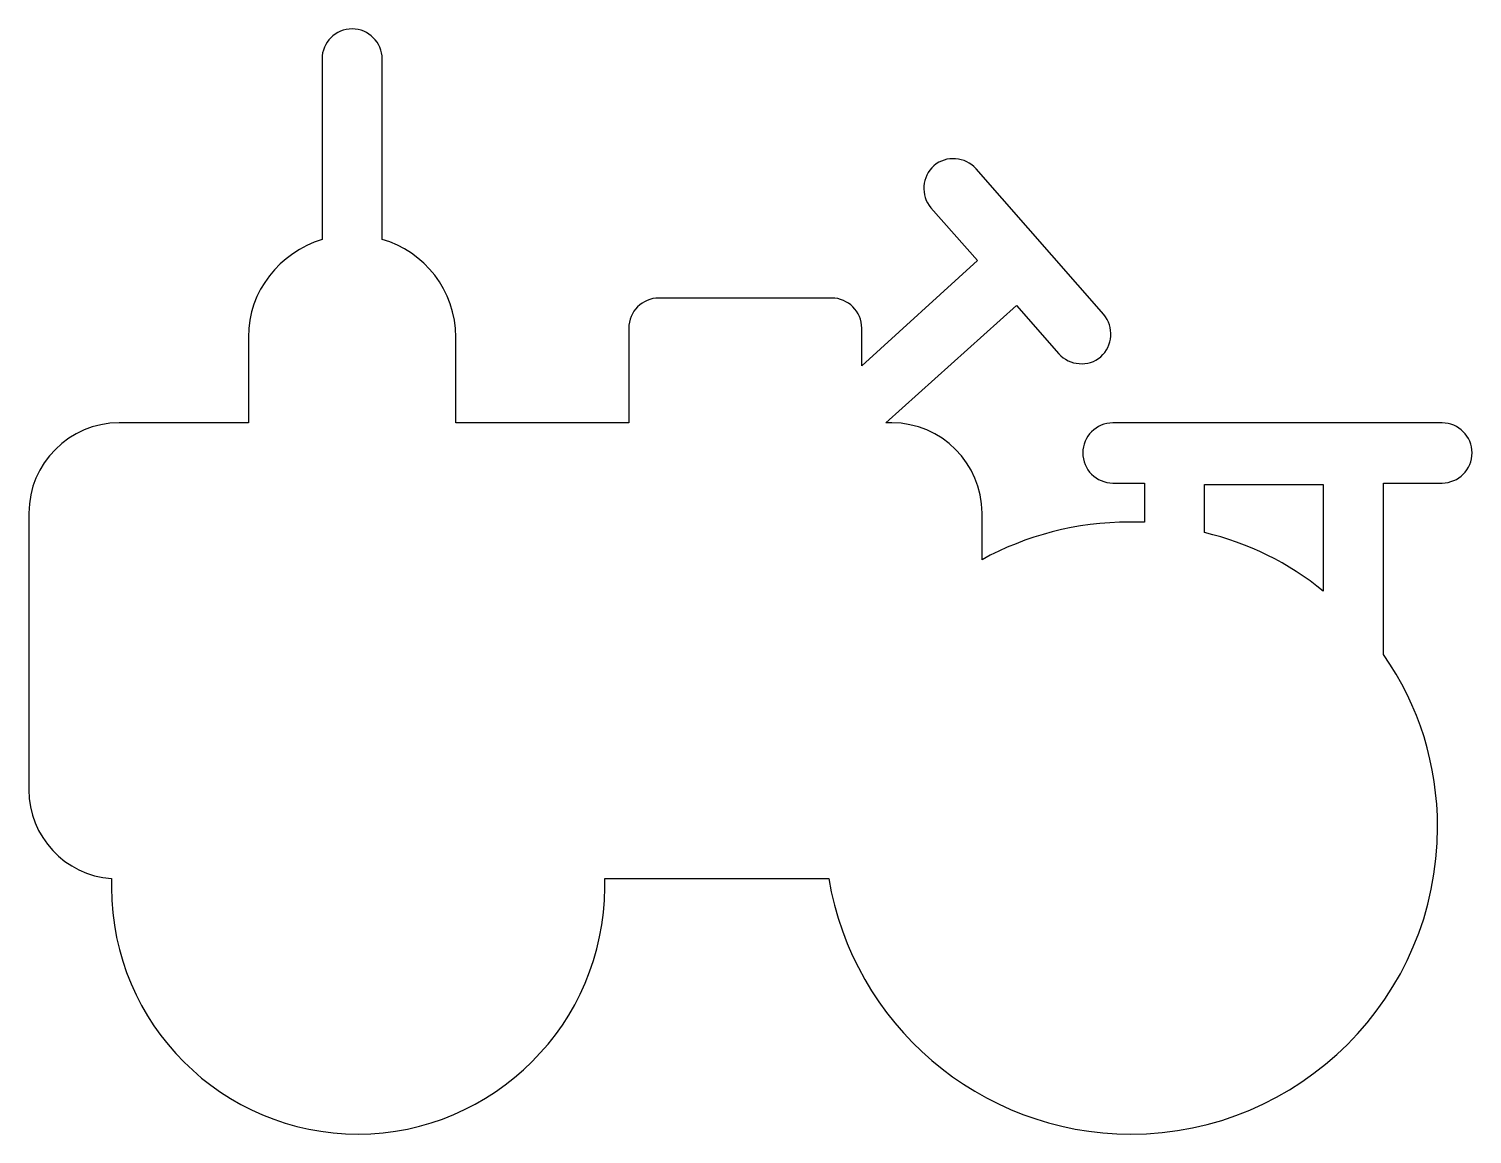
# Model space of a CAD drawing. Extents: x 0.5 to 99.5, y 220.7 to 296.5.
import ezdxf

# ---------------------------------------------------------------- set-up
doc = ezdxf.new("R2010")
doc.units = 0
doc.layers.add('Layer_1', color=7, linetype='CONTINUOUS')

msp = doc.modelspace()

# ---------------------------------------------------------------- linework, layer by layer
at = {"layer": 'Layer_1', "color": 7}
for p, q in [((20.618551, 294.42268), (20.618551, 282.051558)), ((24.742259, 282.051558), (24.742259, 294.42268)), ((74.226748, 276.896923), (65.46387, 286.896914)), ((62.371089, 284.216504), (65.566963, 280.60826)), ((65.566963, 280.60826), (57.628826, 273.391772)), ((55.566973, 278.030943), (43.711313, 278.030943)), ((59.278308, 269.47425), (68.247373, 277.51548)), ((68.247373, 277.51548), (71.133968, 274.216513)), ((15.56701, 275.350533), (15.56701, 269.47425)), ((29.793801, 269.47425), (29.793801, 275.350533)), ((41.64946, 275.969089), (41.64946, 269.47425)), ((57.628826, 273.391772), (57.628826, 275.969089)), ((15.56701, 269.47425), (6.701038, 269.47425)), ((41.64946, 269.47425), (29.793801, 269.47425)), ((59.690679, 269.47425), (59.278308, 269.47425)), ((97.422603, 269.47425), (97.422603, 269.47425)), ((74.845305, 265.350542), (77.010252, 265.350542)), ((77.010252, 265.350542), (77.010252, 262.670132)), ((81.133958, 261.948484), (81.133958, 265.24745)), ((81.133958, 265.24745), (89.278281, 265.24745)), ((89.278281, 265.24745), (89.278281, 257.927869)), ((93.401989, 253.597976), (93.401989, 265.350542)), ((93.401989, 265.350542), (97.422603, 265.350542)), ((0.515477, 263.288689), (0.515477, 244.319634)), ((65.87624, 260.092816), (65.87624, 263.288689)), ((39.999976, 238.237166), (55.360787, 238.237166))]:
    msp.add_line(p, q, dxfattribs=at)
for points in [[(22.680405, 296.484534), (21.546385, 296.484534), (20.618551, 295.5567), (20.618551, 294.42268)], [(24.742259, 294.42268), (24.742259, 295.5567), (23.814425, 296.484534), (22.680405, 296.484534)], [(62.577274, 287.1031), (61.752534, 286.381451), (61.649441, 285.041246), (62.371089, 284.216504)], [(65.46387, 286.896914), (64.742221, 287.721656), (63.402016, 287.824748), (62.577274, 287.1031)], [(20.618551, 282.051558), (17.731956, 281.123724), (15.56701, 278.546406), (15.56701, 275.350533)], [(29.793801, 275.350533), (29.793801, 278.546406), (27.628854, 281.226816), (24.742259, 282.051558)], [(43.711313, 278.030943), (42.577294, 278.030943), (41.64946, 277.103109), (41.64946, 275.969089)], [(57.628826, 275.969089), (57.628826, 277.103109), (56.700992, 278.030943), (55.566973, 278.030943)], [(74.020563, 274.010329), (74.845305, 274.731977), (74.948397, 276.072182), (74.226748, 276.896923)], [(71.133968, 274.216513), (71.855616, 273.391772), (73.195821, 273.288679), (74.020563, 274.010329)], [(6.701038, 269.47425), (3.29898, 269.47425), (0.515477, 266.690747), (0.515477, 263.288689)], [(65.87624, 263.288689), (65.87624, 266.690747), (63.092739, 269.47425), (59.690679, 269.47425)], [(74.845305, 269.47425), (73.711286, 269.47425), (72.783452, 268.546416), (72.783452, 267.412397)], [(97.422603, 269.47425), (96.90714, 269.47425), (74.432934, 269.47425), (74.845305, 269.47425)], [(99.484458, 267.412397), (99.484458, 268.546416), (98.556622, 269.47425), (97.422603, 269.47425)], [(72.783452, 267.412397), (72.783452, 266.278377), (73.711286, 265.350542), (74.845305, 265.350542)], [(97.422603, 265.350542), (98.556622, 265.350542), (99.484458, 266.278377), (99.484458, 267.412397)], [(75.979324, 262.670132), (72.371081, 262.670132), (68.865929, 261.742298), (65.87624, 260.092816)], [(77.010252, 262.670132), (76.700973, 262.670132), (76.391695, 262.670132), (75.979324, 262.670132)], [(89.278281, 257.927869), (86.90715, 259.886631), (84.123647, 261.226836), (81.133958, 261.948484)], [(97.113326, 241.742316), (97.113326, 245.969118), (95.876213, 250.092824), (93.401989, 253.597976)], [(0.515477, 244.319634), (0.515477, 241.123762), (2.989702, 238.44335), (6.185575, 238.237166)], [(76.082418, 220.711409), (87.628798, 220.711409), (97.113326, 230.092844), (97.113326, 241.742316)], [(6.185575, 238.237166), (6.185575, 238.030981), (6.185575, 237.824795), (6.185575, 237.61861)], [(6.185575, 237.61861), (6.185575, 228.237175), (13.814434, 220.711409), (23.092776, 220.711409)], [(23.092776, 220.711409), (32.371118, 220.711409), (39.999976, 228.340268), (39.999976, 237.61861)], [(39.999976, 237.61861), (39.999976, 237.824795), (39.999976, 238.030981), (39.999976, 238.237166)], [(55.360787, 238.237166), (57.01027, 228.340268), (65.670055, 220.711409), (76.082418, 220.711409)]]:
    msp.add_open_spline(points, degree=3, dxfattribs=at)

doc.saveas('drawing.dxf')
